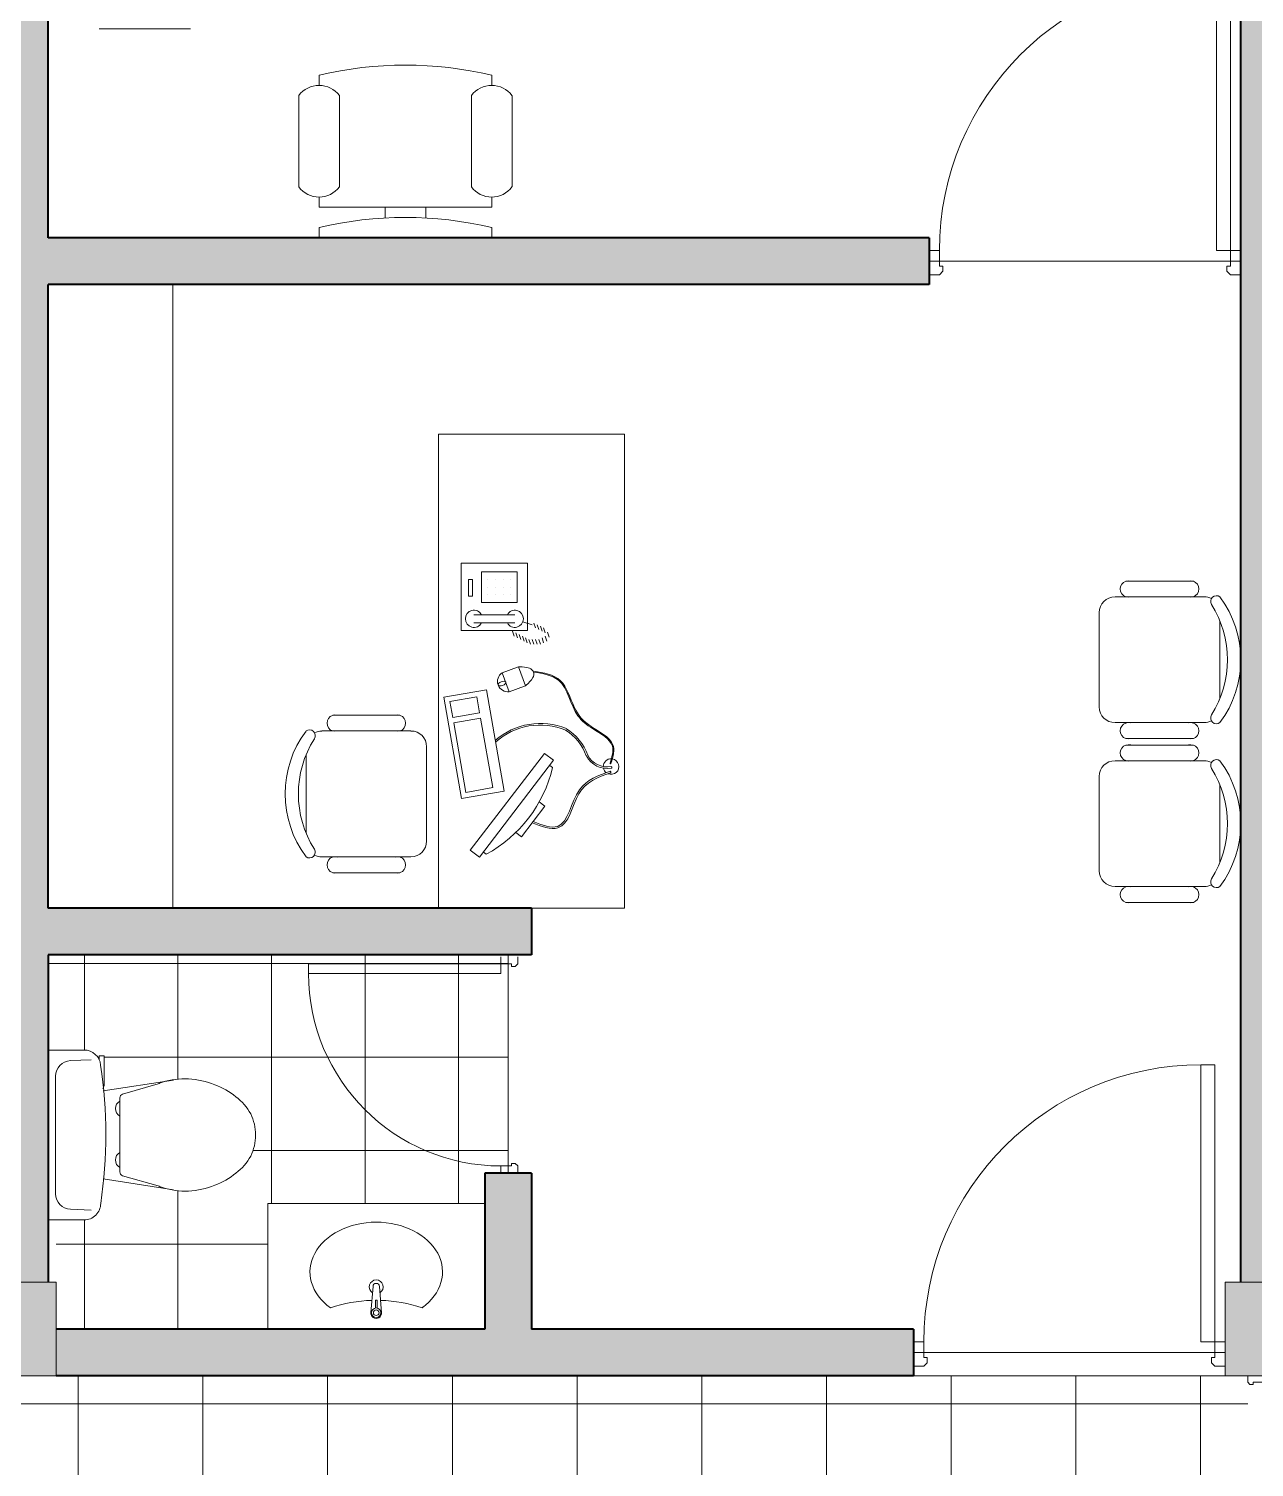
# Model space of a CAD drawing. Header units: millimetres. Extents: x 302.6 to 349.1, y 166.4 to 192.5.
# Drawn here: x 320.039 to 323.969, y 178.154 to 182.767 of the extents above; entities that cross this region are included whole.
import ezdxf

# ---------------------------------------------------------------- set-up
doc = ezdxf.new("R2010")
doc.units = ezdxf.units.MM
for name, color, linetype, lineweight in [('ARREDI attrezzature - furniture', 175, 'Continuous', 9), ('MURATURA sezioni - section wall', 7, 'Continuous', 40), ('PAVIMENTAZIONE - flooring', 250, 'Continuous', 5), ('PILASTRI struttura - structure', 7, 'Continuous', 13), ('PORTE  - doors', 252, 'Continuous', 5), ('PROIEZIONI finissime - fine lines', 251, 'Continuous', 9)]:
    doc.layers.add(name, color=color, linetype=linetype, lineweight=lineweight)
doc.layers.add('MURATURA tratteggi - hatch wall', color=253, linetype='Continuous', true_color=0xa1a1a1)

msp = doc.modelspace()

# ---------------------------------------------------------------- hatches: boundary and pattern name
at = {"layer": 'MURATURA tratteggi - hatch wall'}
h = msp.add_hatch(color=256, dxfattribs=at)
h.dxf.hatch_style = 1
h.paths.add_polyline_path([(303.0264, 186.8349), (302.7264, 186.8349), (302.7264, 178.7474), (303.0264, 178.7474), (303.0264, 179.7974), (304.5764, 179.7974), (304.5764, 179.9474), (303.0264, 179.9474), (303.0264, 181.9474), (306.2264, 181.9474), (306.2264, 182.0974), (303.0264, 182.0974)])
h.paths.add_polyline_path([(304.3764, 187.1349), (303.0264, 187.1349), (303.0264, 186.8349), (304.3764, 186.8349)])
h.paths.add_polyline_path([(307.2264, 187.1349), (305.8764, 187.1349), (305.8764, 186.8349), (307.2264, 186.8349)])
h.paths.add_polyline_path([(308.5389, 187.1349), (307.4264, 187.1349), (307.4264, 186.8349), (308.5389, 186.8349)])
h.paths.add_polyline_path([(307.3764, 186.8349), (307.2264, 186.8349), (307.2264, 178.7474), (307.3764, 178.7474)])
h.paths.add_polyline_path([(314.5764, 182.0974), (311.3514, 182.0974), (311.3514, 186.8349), (311.2014, 186.8349), (311.2014, 182.0974), (308.3764, 182.0974), (308.3764, 181.9474), (311.2014, 181.9474), (311.2014, 179.9474), (309.6514, 179.9474), (309.6514, 179.7974), (311.2014, 179.7974), (311.2014, 178.7474), (311.3514, 178.7474), (311.3514, 179.7974), (312.9014, 179.7974), (312.9014, 179.9474), (311.3514, 179.9474), (311.3514, 181.9474), (314.5764, 181.9474)])
h.paths.add_polyline_path([(306.2264, 178.5974), (304.5764, 178.5974), (304.5764, 179.0974), (304.4264, 179.0974), (304.4264, 178.5974), (303.0264, 178.5974), (303.0264, 178.4474), (306.2264, 178.4474)])
h.paths.add_polyline_path([(305.0264, 176.4474), (304.7264, 176.4474), (304.7264, 175.3974), (302.7264, 175.3974), (302.7264, 173.5974), (303.0264, 173.5974), (303.0264, 175.0974), (304.8764, 175.0974), (304.8764, 174.8974), (305.0264, 174.8974), (305.0264, 175.0974)])
h.paths.add_polyline_path([(307.2264, 173.5974), (305.0264, 173.5974), (305.0264, 173.9974), (304.8764, 173.9974), (304.8764, 173.5974), (303.0264, 173.5974), (303.0264, 173.2974), (307.2264, 173.2974)])
h.paths.add_polyline_path([(314.4264, 176.4474), (306.7264, 176.4474), (306.7264, 176.2974), (311.1764, 176.2974), (311.1764, 173.5974), (311.3264, 173.5974), (311.3264, 176.2974), (314.4264, 176.2974)])
h.paths.add_polyline_path([(320.2865, 176.4474), (320.1264, 176.4474), (315.5764, 176.4474), (315.5764, 176.2974), (319.9764, 176.2974), (319.9764, 173.5974), (320.1264, 173.5974), (320.1264, 176.2974), (320.2865, 176.2974)])
h.paths.add_polyline_path([(325.1801, 176.4474), (321.2865, 176.4474), (321.2865, 176.2974), (323.8764, 176.2974), (323.8764, 173.5974), (324.0764, 173.5974), (324.0764, 176.2974), (325.1801, 176.2974)])
h.paths.add_polyline_path([(311.1764, 173.5974), (307.4264, 173.5974), (307.4264, 173.2974), (311.1764, 173.2974)])
h.paths.add_polyline_path([(315.5514, 173.5974), (314.4264, 173.5974), (314.4264, 175.2974), (314.4264, 175.4474), (314.2764, 175.4474), (314.2764, 173.5974), (311.3764, 173.5974), (311.3764, 173.2974), (315.5514, 173.2974)])
h.paths.add_polyline_path([(315.7264, 175.4474), (315.1204, 175.4474), (315.1204, 175.2974), (315.5764, 175.2974), (315.5764, 173.5974), (315.7264, 173.5974)])
h.paths.add_polyline_path([(319.9264, 173.5974), (315.7514, 173.5974), (315.7514, 173.2974), (319.9264, 173.2974)])
h.paths.add_polyline_path([(323.8764, 173.5974), (320.1264, 173.5974), (320.1264, 173.2974), (323.8764, 173.2974)])
h.paths.add_polyline_path([(327.6764, 173.5974), (324.0764, 173.5974), (324.0764, 173.2974), (327.6764, 173.2974)])
h.paths.add_polyline_path([(331.6264, 173.5974), (327.8764, 173.5974), (327.8764, 173.2974), (331.6264, 173.2974)])
h.paths.add_polyline_path([(336.0014, 173.5974), (331.8264, 173.5974), (331.8264, 173.2974), (336.0014, 173.2974)])
h.paths.add_polyline_path([(340.3764, 173.5974), (336.2014, 173.5974), (336.2014, 173.2974), (340.3764, 173.2974)])
h.paths.add_polyline_path([(339.2249, 176.4474), (332.9779, 176.4474), (332.9779, 176.2974), (336.0264, 176.2974), (336.0264, 173.5974), (336.1764, 173.5974), (336.1764, 176.2974), (339.2249, 176.2974)])
h.paths.add_polyline_path([(331.7764, 176.4474), (331.163, 176.4474), (331.163, 176.2974), (331.6264, 176.2974), (331.6264, 175.4474), (331.6264, 173.5974), (331.7764, 173.5974), (331.7764, 175.2974), (333.6279, 175.2974), (333.6279, 175.4474), (331.7764, 175.4474)])
h.paths.add_polyline_path([(311.1764, 187.1349), (310.0389, 187.1349), (310.0389, 186.8349), (311.1764, 186.8349)])
h.paths.add_polyline_path([(312.7139, 187.1349), (311.3764, 187.1349), (311.3764, 186.8349), (312.7139, 186.8349)])
h.paths.add_polyline_path([(315.5514, 187.1349), (314.2139, 187.1349), (314.2139, 186.8349), (315.5514, 186.8349)])
h.paths.add_polyline_path([(317.0889, 187.1349), (315.7514, 187.1349), (315.7514, 186.8349), (317.0889, 186.8349)])
h.paths.add_polyline_path([(319.9264, 187.1349), (318.5889, 187.1349), (318.5889, 186.8349), (319.9264, 186.8349)])
h.paths.add_polyline_path([(321.2639, 187.1349), (320.1264, 187.1349), (320.1264, 186.8349), (321.2639, 186.8349)])
h.paths.add_polyline_path([(323.8764, 187.1349), (322.7639, 187.1349), (322.7639, 186.8349), (323.8764, 186.8349)])
h.paths.add_polyline_path([(325.1264, 187.1349), (324.0764, 187.1349), (324.0764, 186.8349), (325.1264, 186.8349)])
h.paths.add_polyline_path([(327.6764, 187.1349), (326.6264, 187.1349), (326.6264, 186.8349), (327.6764, 186.8349)])
h.paths.add_polyline_path([(329.0014, 187.1349), (327.8764, 187.1349), (327.8764, 186.8349), (329.0014, 186.8349)])
h.paths.add_polyline_path([(336.0014, 187.1349), (334.6639, 187.1349), (334.6639, 186.8349), (336.0014, 186.8349)])
h.paths.add_polyline_path([(331.6264, 187.1349), (330.5014, 187.1349), (330.5014, 186.8349), (331.6264, 186.8349)])
h.paths.add_polyline_path([(333.1639, 187.1349), (331.8264, 187.1349), (331.8264, 186.8349), (333.1639, 186.8349)])
h.paths.add_polyline_path([(337.5389, 187.1349), (336.2014, 187.1349), (336.2014, 186.8349), (337.5389, 186.8349)])
h.paths.add_polyline_path([(340.3764, 187.1349), (339.0389, 187.1349), (339.0389, 186.8349), (340.3764, 186.8349)])
h.paths.add_polyline_path([(341.7014, 187.1349), (340.5764, 187.1349), (340.5764, 186.8349), (341.7014, 186.8349)])
h.paths.add_polyline_path([(344.3264, 187.1349), (343.2014, 187.1349), (343.2014, 186.8349), (344.3264, 186.8349)])
h.paths.add_polyline_path([(348.7264, 187.1349), (344.5264, 187.1349), (344.5264, 186.8349), (348.7264, 186.8349)])
h.paths.add_polyline_path([(349.0264, 186.8349), (348.7264, 186.8349), (348.7264, 178.7474), (349.0264, 178.7474)])
h.paths.add_polyline_path([(348.7264, 178.7474), (346.7264, 178.7474), (346.7264, 178.4474), (348.7264, 178.4474)])
h.paths.add_polyline_path([(347.0264, 176.4474), (346.7264, 176.4474), (346.7264, 174.8974), (346.8764, 174.8974), (346.8764, 175.0974), (348.7264, 175.0974), (348.7264, 173.5974), (349.0264, 173.5974), (349.0264, 175.3974), (347.0264, 175.3974)])
h.paths.add_polyline_path([(348.7264, 173.5974), (346.8764, 173.5974), (346.8764, 173.9974), (346.7264, 173.9974), (346.7264, 173.5974), (344.5264, 173.5974), (344.5264, 173.2974), (348.7264, 173.2974)])
h.paths.add_polyline_path([(344.3264, 173.5974), (340.5764, 173.5974), (340.5764, 173.2974), (344.3264, 173.2974)])
h.paths.add_polyline_path([(340.5764, 176.2974), (345.0264, 176.2974), (345.0264, 176.4474), (340.4264, 176.4474), (340.4264, 175.4474), (338.5749, 175.4474), (338.5749, 175.2974), (340.4264, 175.2974), (340.4264, 173.5974), (340.5764, 173.5974)])
h.paths.add_polyline_path([(311.1764, 178.5974), (309.8014, 178.5974), (309.8014, 179.0974), (309.6514, 179.0974), (309.6514, 178.5974), (308.4264, 178.5974), (308.4264, 178.4474), (311.1764, 178.4474)])
h.paths.add_polyline_path([(314.5514, 178.5974), (312.9014, 178.5974), (312.9014, 179.0974), (312.7514, 179.0974), (312.7514, 178.5974), (311.3764, 178.5974), (311.3764, 178.4474), (314.5514, 178.4474)])
h.paths.add_polyline_path([(315.7264, 186.8349), (315.5764, 186.8349), (315.5764, 178.7474), (315.7264, 178.7474)])
h.paths.add_polyline_path([(322.9264, 182.0974), (320.1014, 182.0974), (320.1014, 186.8349), (319.9514, 186.8349), (319.9514, 182.0974), (316.7264, 182.0974), (316.7264, 181.9474), (319.9514, 181.9474), (319.9514, 179.9474), (318.4014, 179.9474), (318.4014, 179.7974), (319.9514, 179.7974), (319.9514, 178.7474), (320.1014, 178.7474), (320.1014, 179.7974), (321.6514, 179.7974), (321.6514, 179.9474), (320.1014, 179.9474), (320.1014, 181.9474), (322.9264, 181.9474)])
h.paths.add_polyline_path([(319.9264, 178.5974), (318.5514, 178.5974), (318.5514, 179.0974), (318.4014, 179.0974), (318.4014, 178.5974), (316.7514, 178.5974), (316.7514, 178.4474), (319.9264, 178.4474)])
h.paths.add_polyline_path([(322.8764, 178.5974), (321.6514, 178.5974), (321.6514, 179.0974), (321.5014, 179.0974), (321.5014, 178.5974), (320.1264, 178.5974), (320.1264, 178.4474), (322.8764, 178.4474)])
h.paths.add_polyline_path([(324.0764, 186.8349), (323.9264, 186.8349), (323.9264, 178.7474), (324.0764, 178.7474)])
h.paths.add_polyline_path([(337.3749, 175.6974), (337.3249, 175.6974), (337.3249, 175.4474), (336.1764, 175.4474), (336.1764, 175.3974), (337.3749, 175.3974)], flags=17)
h.paths.add_polyline_path([(337.3749, 174.7974), (337.3249, 174.7974), (337.3249, 174.5474), (336.1764, 174.5474), (336.1764, 174.4974), (337.3749, 174.4974)], flags=17)
h.paths.add_polyline_path([(337.3764, 173.8974), (337.3264, 173.8974), (337.3264, 173.5974), (337.3764, 173.5974)], flags=17)
h.paths.add_polyline_path([(336.0264, 175.4474), (334.8779, 175.4474), (334.8779, 175.6974), (334.8279, 175.6974), (334.8279, 175.3974), (336.0264, 175.3974)], flags=17)
h.paths.add_polyline_path([(336.0264, 174.5474), (334.8779, 174.5474), (334.8779, 174.7974), (334.8279, 174.7974), (334.8279, 174.4974), (336.0264, 174.4974)], flags=17)
h.paths.add_polyline_path([(334.8764, 173.8974), (334.8264, 173.8974), (334.8264, 173.5974), (334.8764, 173.5974)], flags=17)
at = {"layer": 'MURATURA tratteggi - hatch wall', "true_color": 0x707070}
h = msp.add_hatch(color=8, dxfattribs=at)
h.dxf.hatch_style = 1
h.paths.add_polyline_path([(349.0264, 173.2974), (348.7264, 173.2974), (348.7264, 173.5974), (349.0264, 173.5974)], flags=17)
h.paths.add_polyline_path([(349.0264, 173.2974), (348.7264, 173.2974), (348.7264, 173.5974), (349.0264, 173.5974)], flags=17)
h.paths.add_polyline_path([(348.7264, 186.8349), (349.0264, 186.8349), (349.0264, 187.1349), (348.7264, 187.1349)])
h.paths.add_polyline_path([(344.3264, 173.2974), (344.5264, 173.2974), (344.5264, 173.5974), (344.3264, 173.5974)], flags=17)
h.paths.add_polyline_path([(344.3264, 173.2974), (344.5264, 173.2974), (344.5264, 173.5974), (344.3264, 173.5974)], flags=17)
h.paths.add_polyline_path([(348.7264, 173.2974), (349.0264, 173.2974), (349.0264, 173.5974), (348.7264, 173.5974)], flags=17)
h.paths.add_polyline_path([(348.7264, 173.2974), (349.0264, 173.2974), (349.0264, 173.5974), (348.7264, 173.5974)], flags=17)
h.paths.add_polyline_path([(302.7264, 173.2974), (303.0264, 173.2974), (303.0264, 173.5974), (302.7264, 173.5974)], flags=17)
h.paths.add_polyline_path([(302.7264, 173.2974), (303.0264, 173.2974), (303.0264, 173.5974), (302.7264, 173.5974)], flags=17)
h.paths.add_polyline_path([(307.2264, 173.2974), (307.4264, 173.2974), (307.4264, 173.5974), (307.2264, 173.5974)], flags=17)
h.paths.add_polyline_path([(307.2264, 173.2974), (307.4264, 173.2974), (307.4264, 173.5974), (307.2264, 173.5974)], flags=17)
h.paths.add_polyline_path([(311.1764, 173.2974), (311.3764, 173.2974), (311.3764, 173.5974), (311.1764, 173.5974)], flags=17)
h.paths.add_polyline_path([(315.5514, 173.2974), (315.7514, 173.2974), (315.7514, 173.5974), (315.5514, 173.5974)])
h.paths.add_polyline_path([(311.1764, 173.2974), (311.3764, 173.2974), (311.3764, 173.5974), (311.1764, 173.5974)], flags=17)
h.paths.add_polyline_path([(319.9264, 173.2974), (320.1264, 173.2974), (320.1264, 173.5974), (319.9264, 173.5974)])
h.paths.add_polyline_path([(324.0764, 173.2974), (323.8764, 173.2974), (323.8764, 173.5974), (324.0764, 173.5974)])
h.paths.add_polyline_path([(336.2014, 173.2974), (336.0014, 173.2974), (336.0014, 173.5974), (336.2014, 173.5974)])
h.paths.add_polyline_path([(340.5764, 173.2974), (340.3764, 173.2974), (340.3764, 173.5974), (340.5764, 173.5974)])
h.paths.add_polyline_path([(331.8264, 173.2974), (331.6264, 173.2974), (331.6264, 173.5974), (331.8264, 173.5974)])
h.paths.add_polyline_path([(327.6764, 173.2974), (327.8764, 173.2974), (327.8764, 173.5974), (327.6764, 173.5974)])
h.paths.add_polyline_path([(324.0764, 186.8349), (323.8764, 186.8349), (323.8764, 187.1349), (324.0764, 187.1349)])
h.paths.add_polyline_path([(320.1264, 186.8349), (319.9264, 186.8349), (319.9264, 187.1349), (320.1264, 187.1349)])
h.paths.add_polyline_path([(324.0764, 178.4474), (323.8764, 178.4474), (323.8764, 178.7474), (324.0764, 178.7474)])
h.paths.add_polyline_path([(320.1264, 178.4474), (319.9264, 178.4474), (319.9264, 178.7474), (320.1264, 178.7474)])
h.paths.add_polyline_path([(315.7514, 186.8349), (315.5514, 186.8349), (315.5514, 187.1349), (315.7514, 187.1349)])
h.paths.add_polyline_path([(315.7514, 178.4474), (315.5514, 178.4474), (315.5514, 178.7474), (315.7514, 178.7474)])
h.paths.add_polyline_path([(303.0264, 186.8349), (302.7264, 186.8349), (302.7264, 187.1349), (303.0264, 187.1349)])
h.paths.add_polyline_path([(303.0264, 178.4474), (302.7264, 178.4474), (302.7264, 178.7474), (303.0264, 178.7474)])
h.paths.add_polyline_path([(311.3764, 186.8349), (311.1764, 186.8349), (311.1764, 187.1349), (311.3764, 187.1349)])
h.paths.add_polyline_path([(307.4264, 186.8349), (307.2264, 186.8349), (307.2264, 187.1349), (307.4264, 187.1349)])
h.paths.add_polyline_path([(311.3764, 178.4474), (311.1764, 178.4474), (311.1764, 178.7474), (311.3764, 178.7474)])
h.paths.add_polyline_path([(307.4264, 178.4474), (307.2264, 178.4474), (307.2264, 178.7474), (307.4264, 178.7474)])
h.paths.add_polyline_path([(327.6764, 186.8349), (327.8764, 186.8349), (327.8764, 187.1349), (327.6764, 187.1349)])
h.paths.add_polyline_path([(331.6264, 186.8349), (331.8264, 186.8349), (331.8264, 187.1349), (331.6264, 187.1349)])
h.paths.add_polyline_path([(327.6764, 178.4474), (327.8764, 178.4474), (327.8764, 178.7474), (327.6764, 178.7474)])
h.paths.add_polyline_path([(331.6264, 178.4474), (331.8264, 178.4474), (331.8264, 178.7474), (331.6264, 178.7474)])
h.paths.add_polyline_path([(336.0014, 186.8349), (336.2014, 186.8349), (336.2014, 187.1349), (336.0014, 187.1349)])
h.paths.add_polyline_path([(336.0014, 178.4474), (336.2014, 178.4474), (336.2014, 178.7474), (336.0014, 178.7474)])
h.paths.add_polyline_path([(348.7264, 178.4474), (349.0264, 178.4474), (349.0264, 178.7474), (348.7264, 178.7474)])
h.paths.add_polyline_path([(340.3764, 186.8349), (340.5764, 186.8349), (340.5764, 187.1349), (340.3764, 187.1349)])
h.paths.add_polyline_path([(344.3264, 186.8349), (344.5264, 186.8349), (344.5264, 187.1349), (344.3264, 187.1349)])
h.paths.add_polyline_path([(340.3764, 178.4474), (340.5764, 178.4474), (340.5764, 178.7474), (340.3764, 178.7474)])
h.paths.add_polyline_path([(344.3264, 178.4474), (344.5264, 178.4474), (344.5264, 178.7474), (344.3264, 178.7474)])
at = {"layer": 'PAVIMENTAZIONE - flooring'}
h = msp.add_hatch(dxfattribs=at)
h.set_pattern_fill('_USER', color=256, scale=0.3, style=0, double=1, pattern_type=0)
h.set_pattern_definition([(180, (295.61727, 275.76974), (0, -0.3), []), (270, (295.61727, 275.76974), (0.3, 0), [])])
h.paths.add_polyline_path([(320.7506, 179.1522, -0.110468), (320.7034, 179.0978, -0.091357), (320.6352, 179.0589, -0.083251), (320.5513, 179.0399, -0.069464), (320.4821, 179.0471), (320.2793, 179.0785, -0.013532), (320.2695, 179.0003, -0.414361), (320.2166, 178.9474), (320.1264, 178.9474), (320.1264, 178.5974), (320.8053, 178.5974), (320.8053, 179.0005), (321.5014, 179.0005), (321.5014, 179.0974), (321.5764, 179.0974), (321.5764, 179.7974), (320.1014, 179.7974), (320.1014, 179.4924), (320.2166, 179.4924, -0.294145), (320.2647, 179.4614), (320.2647, 179.4737), (320.2811, 179.4737), (320.2811, 179.3777, 0.026908), (320.2785, 179.3724, -0.001904), (320.2796, 179.3614), (320.4747, 179.3916, -0.077173), (320.5513, 179.3999, -0.083251), (320.6352, 179.3809, -0.091357), (320.7034, 179.3421, -0.110468), (320.7506, 179.2877, -0.114706), (320.7664, 179.2199, -0.114706)])
h = msp.add_hatch(dxfattribs=at)
h.set_pattern_fill('_USER', color=256, scale=0.4, angle=90, style=0, double=1, pattern_type=0)
h.set_pattern_definition([(90, (94.9972, 11.9578), (-0.4, 0), []), (180, (94.9972, 11.9578), (0, -0.4), [])])
h.paths.add_polyline_path([(323.9489, 178.4474), (305.0264, 178.4474), (305.0264, 176.4474), (305.9052, 176.4474, -0.403471), (306.6603, 177.1752), (306.698, 177.1752), (306.698, 176.4474), (323.9489, 176.4474)])
h.paths.add_polyline_path([(306.6603, 177.1752, 0.403471), (305.9052, 176.4474), (306.6603, 176.4474)], flags=17)

# ---------------------------------------------------------------- linework, layer by layer
at = {"layer": 'ARREDI attrezzature - furniture', "linetype": 'Continuous', "ltscale": 0.8}
for p, q in [((320.5574, 182.7674), (320.2642, 182.7674)), ((320.9699, 182.586), (320.9699, 182.6186)), ((321.5236, 182.586), (321.5236, 182.6186)), ((320.9048, 182.5534), (320.9048, 182.2603)), ((321.0351, 182.2603), (321.0351, 182.5534)), ((321.4585, 182.5534), (321.4585, 182.2603)), ((321.5888, 182.2603), (321.5888, 182.5534)), ((320.9699, 182.1951), (320.9699, 182.2277)), ((321.5236, 182.1951), (321.5236, 182.2277)), ((321.5236, 182.1951), (320.9699, 182.1951)), ((321.1816, 182.1612), (321.1816, 182.1951)), ((321.3119, 182.1951), (321.3119, 182.1605)), ((320.9699, 182.0974), (320.9699, 182.13)), ((321.5236, 182.0974), (321.5236, 182.13)), ((321.5236, 182.0974), (320.9699, 182.0974)), ((320.5014, 181.9474), (320.5014, 179.9474)), ((321.3527, 181.4673), (321.95, 181.4673)), ((321.95, 181.4673), (321.3527, 181.4673)), ((321.3527, 181.4673), (321.3527, 179.9474)), ((321.95, 179.9474), (321.95, 181.4673)), ((321.6384, 181.0535), (321.4255, 181.0535)), ((321.4255, 181.0535), (321.4255, 180.8379)), ((321.6055, 181.0256), (321.4906, 181.0256)), ((321.4906, 181.0256), (321.4906, 180.9271)), ((321.6055, 180.9271), (321.6055, 181.0256)), ((321.6384, 180.8379), (321.6384, 181.0535)), ((321.4618, 181.001), (321.4495, 181.001)), ((321.4495, 181.001), (321.4495, 180.9476)), ((321.4618, 180.9476), (321.4618, 181.001)), ((321.5111, 181.001), (321.5111, 181.001)), ((321.5111, 180.9764), (321.5111, 180.9764)), ((321.5357, 181.001), (321.5357, 181.001)), ((321.5357, 180.9764), (321.5357, 180.9764)), ((321.5603, 181.001), (321.5603, 181.001)), ((321.5603, 180.9764), (321.5603, 180.9764)), ((321.585, 181.001), (321.585, 181.001)), ((321.585, 180.9764), (321.585, 180.9764)), ((321.4495, 180.9476), (321.4618, 180.9476)), ((321.4906, 180.9271), (321.6055, 180.9271)), ((321.5111, 180.9518), (321.5111, 180.9518)), ((321.5357, 180.9518), (321.5357, 180.9518)), ((321.5603, 180.9518), (321.5603, 180.9518)), ((321.585, 180.9518), (321.585, 180.9518)), ((321.4666, 180.8883), (321.598, 180.8883)), ((321.4255, 180.8379), (321.6384, 180.8379)), ((321.4666, 180.8621), (321.598, 180.8621)), ((321.5905, 180.8354), (321.5958, 180.8196)), ((321.6237, 180.8659), (321.6536, 180.8564)), ((321.6588, 180.8617), (321.6641, 180.8459)), ((321.6693, 180.8564), (321.6746, 180.8406)), ((321.6798, 180.8511), (321.6851, 180.8354)), ((321.6903, 180.8459), (321.6956, 180.8301)), ((321.7031, 180.832), (321.7083, 180.8162)), ((321.601, 180.8301), (321.6063, 180.8144)), ((321.6115, 180.8249), (321.6168, 180.8091)), ((321.622, 180.8196), (321.6273, 180.8039)), ((321.6325, 180.8144), (321.6378, 180.7986)), ((321.6431, 180.8091), (321.6483, 180.7934)), ((321.6536, 180.8091), (321.6588, 180.7934)), ((321.6641, 180.8091), (321.6693, 180.7934)), ((321.6746, 180.8091), (321.6798, 180.7934)), ((321.6851, 180.8144), (321.6903, 180.7986)), ((321.6956, 180.8196), (321.7008, 180.8039)), ((321.5575, 180.7024), (321.6061, 180.7201)), ((321.5575, 180.7024), (321.5799, 180.6414)), ((321.6093, 180.7213), (321.6316, 180.6603)), ((321.3697, 180.6238), (321.5067, 180.6479)), ((321.5067, 180.6479), (321.564, 180.3227)), ((321.6284, 180.6591), (321.5799, 180.6414)), ((321.4271, 180.2986), (321.3697, 180.6238)), ((321.3899, 180.6097), (321.4755, 180.6248)), ((321.3989, 180.5583), (321.3899, 180.6097)), ((321.4755, 180.6248), (321.4845, 180.5734)), ((321.2288, 180.5659), (321.0144, 180.5659)), ((321.4845, 180.5734), (321.3989, 180.5583)), ((321.4019, 180.5412), (321.4875, 180.5563)), ((321.4875, 180.5563), (321.5268, 180.3338)), ((321.2645, 180.5155), (320.9787, 180.5155)), ((321.4412, 180.3187), (321.4019, 180.5412)), ((321.3149, 180.1624), (321.3149, 180.465)), ((320.9283, 180.4388), (320.9283, 180.1886)), ((321.6932, 180.4438), (321.455, 180.1328)), ((321.7224, 180.4215), (321.4842, 180.1104)), ((321.7224, 180.4215), (321.6932, 180.4438)), ((321.7188, 180.398), (321.7097, 180.4049)), ((321.5268, 180.3338), (321.4412, 180.3187)), ((321.564, 180.3227), (321.4271, 180.2986)), ((321.6942, 180.2742), (321.6761, 180.2881)), ((321.619, 180.1761), (321.6942, 180.2742)), ((321.6009, 180.1899), (321.619, 180.1761)), ((321.4677, 180.1494), (321.4677, 180.1494)), ((320.9787, 180.112), (321.2645, 180.112)), ((321.455, 180.1328), (321.4842, 180.1104)), ((321.4969, 180.127), (321.506, 180.1201)), ((321.2288, 180.0608), (321.0144, 180.0608)), ((321.3527, 179.9474), (321.95, 179.9474))]:
    msp.add_line(p, q, dxfattribs=at)
at = {"layer": 'ARREDI attrezzature - furniture'}
for p, q in [((323.5586, 180.9961), (323.773, 180.9961)), ((323.5229, 180.9457), (323.8087, 180.9457)), ((323.4724, 180.5926), (323.4724, 180.8952)), ((323.8591, 180.869), (323.8591, 180.6188)), ((323.8087, 180.5422), (323.5229, 180.5422)), ((323.5586, 180.491), (323.773, 180.491)), ((323.5586, 180.4705), (323.773, 180.4705)), ((323.5229, 180.4201), (323.8087, 180.4201)), ((323.4724, 180.067), (323.4724, 180.3697)), ((323.8591, 180.3434), (323.8591, 180.0933)), ((323.8087, 180.0166), (323.5229, 180.0166)), ((323.5586, 179.9655), (323.773, 179.9655)), ((320.2166, 179.4924), (320.1014, 179.4924)), ((320.1014, 179.4924), (320.1014, 178.9474)), ((320.2385, 179.4614), (320.1722, 179.4583)), ((320.1251, 179.4088), (320.1251, 179.2199)), ((320.1251, 179.031), (320.1251, 179.2199)), ((320.8053, 179.0005), (321.5014, 179.0005)), ((320.8053, 178.5974), (320.8053, 179.0005)), ((321.5014, 178.5974), (321.5014, 179.0005)), ((320.2166, 178.9474), (320.1014, 178.9474)), ((320.2385, 178.9784), (320.1722, 178.9816)), ((321.1364, 178.6505), (321.1431, 178.7338)), ((321.1703, 178.6498), (321.1635, 178.7338))]:
    msp.add_line(p, q, dxfattribs=at)
at = {"layer": 'ARREDI attrezzature - furniture', "linetype": 'Continuous'}
for p, q in [((320.2647, 179.4737), (320.2811, 179.4737)), ((320.2647, 179.4614), (320.2647, 179.4737)), ((320.2811, 179.3777), (320.2811, 179.4737)), ((320.5033, 179.396), (320.2777, 179.3611)), ((320.3396, 179.3511), (320.454, 179.3838)), ((320.3314, 179.2199), (320.3314, 179.3386)), ((320.2864, 179.1925), (320.2864, 179.2199)), ((320.3314, 179.2199), (320.3314, 179.1013)), ((320.5033, 179.0438), (320.2774, 179.0788)), ((320.3396, 179.0888), (320.454, 179.057))]:
    msp.add_line(p, q, dxfattribs=at)
at = {"layer": 'ARREDI attrezzature - furniture'}
msp.add_lwpolyline([(321.1508, 178.6649), (321.1508, 178.6902), (321.1559, 178.6902), (321.1559, 178.6649)], dxfattribs=at)
for radius in [0.0153, 0.00893]:
    msp.add_circle((321.1533, 178.6498), radius, dxfattribs=at)
at = {"layer": 'ARREDI attrezzature - furniture', "linetype": 'Continuous', "ltscale": 0.8}
for centre, radius, start, end in [((321.2468, 181.4582), 1.1929, 76.5803, 103.4197), ((320.9699, 182.5046), 0.0814, 36.8699, 143.1301), ((321.5236, 182.5046), 0.0814, 36.8699, 143.1301), ((320.9699, 182.3091), 0.0814, 216.8699, 323.1301), ((321.5236, 182.3091), 0.0814, 216.8699, 323.1301), ((321.2468, 180.9696), 1.1929, 76.5803, 103.4197), ((321.4666, 180.8752), 0.0275, 28.4915, 331.5085), ((321.598, 180.8752), 0.0275, 208.4915, 151.5085), ((321.5755, 180.6744), 0.0333, 122.6135, 277.5564), ((321.6129, 180.7014), 0.02, 89.6902, 110.085), ((321.6124, 180.6091), 0.1123, 73.3926, 89.6902), ((321.6388, 180.6975), 0.02, 326.7774, 73.3926), ((321.6215, 180.6779), 0.02, 290.085, 310.4798), ((321.5616, 180.7481), 0.1123, 310.4798, 326.7774), ((321.0218, 180.5407), 0.0263, 73.7398, 286.2602), ((321.2214, 180.5407), 0.0263, 253.7398, 106.2602), ((321.1973, 180.3137), 0.3362, 143.1301, 216.8699), ((320.9393, 180.5007), 0.0184, 327.9726, 126.6901), ((320.9787, 180.465), 0.0504, 90, 117.5844), ((321.2645, 180.465), 0.0504, 0, 90), ((321.6794, 180.321), 0.2186, 67.4787, 131.2329), ((321.6794, 180.321), 0.2136, 67.4787, 132.0499), ((321.6744, 180.3812), 0.1621, 19.7555, 57.941), ((321.6744, 180.3812), 0.1671, 19.7555, 57.941), ((321.2338, 180.3137), 0.3302, 147.5758, 212.4242), ((321.8944, 180.4716), 0.0763, 208.345, 279.8298), ((321.8944, 180.4716), 0.0713, 208.345, 279.8298), ((321.9066, 180.4013), 0.025, 88.2757, 179.7294), ((321.9066, 180.4013), 0.025, 246.2504, 81.3148), ((321.3025, 180.4963), 0.4277, 298.4039, 346.7081), ((321.9066, 180.4013), 0.025, 191.643, 231.4731), ((321.9047, 180.4121), 0.0015, 163.0254, 343.0254), ((321.9038, 180.3837), 0.00256, 302.1468, 97.2801), ((321.907, 180.3989), 0.0025, 279.8298, 99.8298), ((321.2645, 180.1624), 0.0504, 270, 0), ((320.9393, 180.1267), 0.0184, 233.3099, 32.0274), ((320.9787, 180.1624), 0.0504, 242.4156, 270), ((321.0218, 180.086), 0.0263, 73.7398, 286.2602), ((321.2214, 180.086), 0.0263, 253.7398, 106.2602)]:
    msp.add_arc(centre, radius, start, end, dxfattribs=at)
at = {"layer": 'ARREDI attrezzature - furniture'}
for centre, radius, start, end in [((323.566, 180.9709), 0.0263, 73.7398, 286.2602), ((323.7656, 180.9709), 0.0263, 253.7398, 106.2602), ((323.5229, 180.8952), 0.0504, 90, 180), ((323.8087, 180.8952), 0.0504, 62.4156, 90), ((323.8481, 180.9309), 0.0184, 53.3099, 212.0274), ((323.5901, 180.7439), 0.3362, 323.1301, 36.8699), ((323.5535, 180.7439), 0.3302, 327.5758, 32.4242), ((323.5229, 180.5926), 0.0504, 180, 270), ((323.8481, 180.557), 0.0184, 147.9726, 306.6901), ((323.566, 180.5162), 0.0263, 73.7398, 286.2602), ((323.7656, 180.5162), 0.0263, 253.7398, 106.2602), ((323.8087, 180.5926), 0.0504, 270, 297.5844), ((323.566, 180.4453), 0.0263, 73.7398, 286.2602), ((323.7656, 180.4453), 0.0263, 253.7398, 106.2602), ((323.5229, 180.3697), 0.0504, 90, 180), ((323.8087, 180.3697), 0.0504, 62.4156, 90), ((323.8481, 180.4053), 0.0184, 53.3099, 212.0274), ((323.5901, 180.2183), 0.3362, 323.1301, 36.8699), ((323.5535, 180.2183), 0.3302, 327.5758, 32.4242), ((323.5229, 180.067), 0.0504, 180, 270), ((323.566, 179.9907), 0.0263, 73.7398, 286.2602), ((323.7656, 179.9907), 0.0263, 253.7398, 106.2602), ((323.8087, 180.067), 0.0504, 270, 297.5844), ((323.8481, 180.0314), 0.0184, 147.9726, 306.6901), ((320.1746, 179.4088), 0.0495, 92.7262, 180), ((320.3437, 179.3047), 0.0271, 117.1269, 242.8731), ((320.3437, 179.1397), 0.0271, 117.1269, 242.8731), ((320.1746, 179.031), 0.0495, 180, 267.2738), ((321.1533, 178.7327), 0.0223, 302.0352, 237.9994), ((321.1533, 178.7338), 0.0102, 0.005, 180.005), ((321.1534, 178.2261), 0.4636, 91.7096, 108.476), ((321.1534, 178.2261), 0.4636, 71.5335, 88.3001), ((321.1721, 178.8436), 0.2192, 305.7818, 306.8749), ((321.1533, 178.6485), 0.0171, 172.9753, 4.6327)]:
    msp.add_arc(centre, radius, start, end, dxfattribs=at)
at = {"layer": 'ARREDI attrezzature - furniture', "linetype": 'Continuous'}
for centre, radius, start, end in [((320.2166, 179.4395), 0.0529, 4.9414, 90), ((318.8298, 179.2216), 1.4566, 351.2634, 8.7874), ((320.3291, 179.3512), 0.0548, 151.1139, 162.3217), ((320.5336, 179.2163), 0.1854, 110.8907, 115.426), ((320.5398, 179.149), 0.2512, 87.3705, 106.7395), ((320.5366, 179.1403), 0.26, 67.7163, 86.7523), ((320.5639, 179.1765), 0.2165, 49.8777, 70.7571), ((320.345, 179.3386), 0.0136, 113.4398, 180), ((320.6054, 179.2093), 0.165, 28.3592, 53.5744), ((320.6128, 179.2199), 0.1536, 0, 26.1744), ((320.6128, 179.2199), 0.1536, 333.8256, 0), ((320.6054, 179.2306), 0.165, 306.4256, 331.6408), ((320.345, 179.1013), 0.0136, 180, 246.5602), ((320.5639, 179.2634), 0.2165, 289.2429, 310.1223), ((320.5336, 179.2244), 0.1854, 244.574, 249.1093), ((320.5424, 179.2916), 0.2519, 252.6858, 272.0293), ((320.5366, 179.2996), 0.26, 273.2477, 292.2837), ((320.2166, 179.0003), 0.0529, 270, 0.0288)]:
    msp.add_arc(centre, radius, start, end, dxfattribs=at)
at = {"layer": 'ARREDI attrezzature - furniture', "linetype": 'Continuous', "ltscale": 0.8, "extrusion": (0, 0, -1)}
msp.add_ellipse((321.5565, 180.6674), major_axis=(0.0122, 0.0045), ratio=0.484801, start_param=3.141593, end_param=9.424778, dxfattribs=at)
at = {"layer": 'ARREDI attrezzature - furniture'}
msp.add_ellipse((321.1533, 178.781), major_axis=(-0.2125, 0), ratio=0.749975, start_param=2.333981, end_param=7.090848, dxfattribs=at)
at = {"layer": 'ARREDI attrezzature - furniture', "linetype": 'Continuous', "ltscale": 0.8}
for points, knots in [([(321.6576, 180.7044), (321.6877, 180.6996), (321.7641, 180.6875), (321.7789, 180.5735), (321.8501, 180.5182), (321.9241, 180.4808), (321.9091, 180.4317), (321.9033, 180.4126)], [0, 0, 0, 0, 0.084345, 0.2142081, 0.2766794, 0.3619183, 0.4162577, 0.4162577, 0.4162577, 0.4162577]), ([(321.6581, 180.7073), (321.6901, 180.7022), (321.7229, 180.6971), (321.7656, 180.6559), (321.7748, 180.6214), (321.8006, 180.5652), (321.818, 180.546), (321.8676, 180.5129), (321.9007, 180.4979), (321.9194, 180.4552), (321.9127, 180.4331), (321.9061, 180.4117)], [0, 0, 0, 0, 0.0898766, 0.0898766, 0.1845551, 0.1845551, 0.2700311, 0.2700311, 0.3555071, 0.3555071, 0.4162577, 0.4162577, 0.4162577, 0.4162577]), ([(321.9051, 180.3815), (321.864, 180.3668), (321.8251, 180.3523), (321.7808, 180.2755), (321.7727, 180.2164), (321.7128, 180.197), (321.6836, 180.2093), (321.6537, 180.2213)], [0, 0, 0, 0, 0.1263052, 0.1263052, 0.2526104, 0.2526104, 0.3315435, 0.3315435, 0.3315435, 0.3315435]), ([(321.9035, 180.3863), (321.866, 180.3729), (321.7841, 180.3435), (321.7649, 180.1829), (321.6859, 180.2137), (321.6566, 180.2252)], [0, 0, 0, 0, 0.114804, 0.2513324, 0.3315435, 0.3315435, 0.3315435, 0.3315435])]:
    msp.add_open_spline(points, degree=3, knots=knots, dxfattribs=at)
at = {"layer": 'MURATURA sezioni - section wall'}
for p, q in [((320.1014, 182.0974), (320.1014, 186.8349)), ((323.9264, 178.7474), (323.9264, 186.8349)), ((322.9264, 182.0974), (320.1014, 182.0974)), ((322.9264, 182.0974), (322.9264, 181.9474)), ((320.1014, 179.9474), (320.1014, 181.9474)), ((322.9264, 181.9474), (320.1014, 181.9474)), ((321.6514, 179.9474), (320.1014, 179.9474)), ((321.6514, 179.9474), (321.6514, 179.7974)), ((321.6514, 179.7974), (320.1014, 179.7974)), ((320.1014, 179.7974), (320.1014, 178.7474)), ((321.5014, 179.0974), (321.5014, 178.5974)), ((321.6514, 179.0974), (321.5014, 179.0974)), ((321.6514, 179.0974), (321.6514, 178.5974)), ((321.5014, 178.5974), (320.1264, 178.5974)), ((322.8764, 178.5974), (321.6514, 178.5974)), ((322.8764, 178.5974), (322.8764, 178.4474)), ((322.8764, 178.4474), (320.1264, 178.4474))]:
    msp.add_line(p, q, dxfattribs=at)
at = {"layer": 'PAVIMENTAZIONE - flooring'}
for p, q in [((322.9264, 182.0224), (323.9264, 182.0224)), ((321.5764, 179.0974), (321.5764, 179.7974)), ((322.8764, 178.5224), (323.8764, 178.5224)), ((322.8764, 178.4474), (323.8764, 178.4474))]:
    msp.add_line(p, q, dxfattribs=at)
at = {"layer": 'PILASTRI struttura - structure'}
for points in [[(320.1264, 178.4474), (319.9264, 178.4474), (319.9264, 178.7474), (320.1264, 178.7474)], [(324.0764, 178.4474), (323.8764, 178.4474), (323.8764, 178.7474), (324.0764, 178.7474)]]:
    msp.add_lwpolyline(points, close=True, dxfattribs=at)
at = {"layer": 'PORTE  - doors', "color": 2}
for p, q in [((323.8486, 182.0563), (323.8486, 182.9452)), ((323.893, 182.0563), (323.893, 182.9452)), ((322.9264, 182.0563), (322.9597, 182.0563)), ((322.9597, 182.0563), (322.9597, 182.0063)), ((323.8486, 182.0563), (323.893, 182.0563)), ((323.893, 182.0563), (323.893, 182.0063)), ((323.9264, 182.0563), (323.893, 182.0563)), ((322.9597, 182.0063), (322.9708, 182.0063)), ((322.9597, 181.9785), (322.9708, 181.9897)), ((322.9708, 182.0063), (322.9708, 181.9897)), ((323.8819, 182.0063), (323.8819, 181.9897)), ((323.893, 182.0063), (323.8819, 182.0063)), ((323.893, 181.9785), (323.8819, 181.9897)), ((322.9264, 181.9785), (322.9597, 181.9785)), ((323.9264, 181.9785), (323.893, 181.9785)), ((321.553, 179.7915), (321.553, 179.7683)), ((321.607, 179.7915), (321.607, 179.7683)), ((320.9361, 179.7375), (320.9361, 179.7683)), ((321.553, 179.7683), (320.9361, 179.7683)), ((321.553, 179.7375), (320.9361, 179.7375)), ((321.553, 179.7375), (321.553, 179.7683)), ((321.553, 179.7683), (321.5877, 179.7683)), ((321.5877, 179.7683), (321.5877, 179.7606)), ((321.5877, 179.7606), (321.5993, 179.7606)), ((321.607, 179.7683), (321.5993, 179.7606)), ((323.7986, 179.4452), (323.843, 179.4452)), ((323.7986, 178.5563), (323.7986, 179.4452)), ((323.843, 178.5563), (323.843, 179.4452)), ((321.5877, 179.1283), (321.5993, 179.1283)), ((321.5877, 179.1206), (321.5877, 179.1283)), ((321.607, 179.1206), (321.5993, 179.1283)), ((321.553, 179.1206), (321.5877, 179.1206)), ((321.553, 179.0974), (321.553, 179.1206)), ((321.607, 179.0974), (321.607, 179.1206)), ((322.8764, 178.5563), (322.9097, 178.5563)), ((322.9097, 178.5563), (322.9097, 178.5063)), ((323.7986, 178.5563), (323.843, 178.5563)), ((323.843, 178.5563), (323.843, 178.5063)), ((323.8764, 178.5563), (323.843, 178.5563)), ((322.8764, 178.4785), (322.9097, 178.4785)), ((322.9097, 178.5063), (322.9208, 178.5063)), ((322.9097, 178.4785), (322.9208, 178.4897)), ((322.9208, 178.5063), (322.9208, 178.4897)), ((323.8319, 178.5063), (323.8319, 178.4897)), ((323.843, 178.5063), (323.8319, 178.5063)), ((323.843, 178.4785), (323.8319, 178.4897)), ((323.8764, 178.4785), (323.843, 178.4785)), ((323.9489, 178.4474), (323.9489, 178.427)), ((323.9489, 178.427), (323.9557, 178.4201)), ((323.966, 178.4201), (323.9557, 178.4201)), ((323.966, 178.427), (323.966, 178.4201)), ((323.9967, 178.427), (323.966, 178.427))]:
    msp.add_line(p, q, dxfattribs=at)
at = {"layer": 'PROIEZIONI finissime - fine lines'}
for centre, radius, start, end in [((323.8486, 182.0563), 0.8889, 90, 180), ((321.553, 179.7375), 0.6169, 180, 270), ((323.7986, 178.5563), 0.8889, 90, 180)]:
    msp.add_arc(centre, radius, start, end, dxfattribs=at)

doc.saveas('drawing.dxf')
